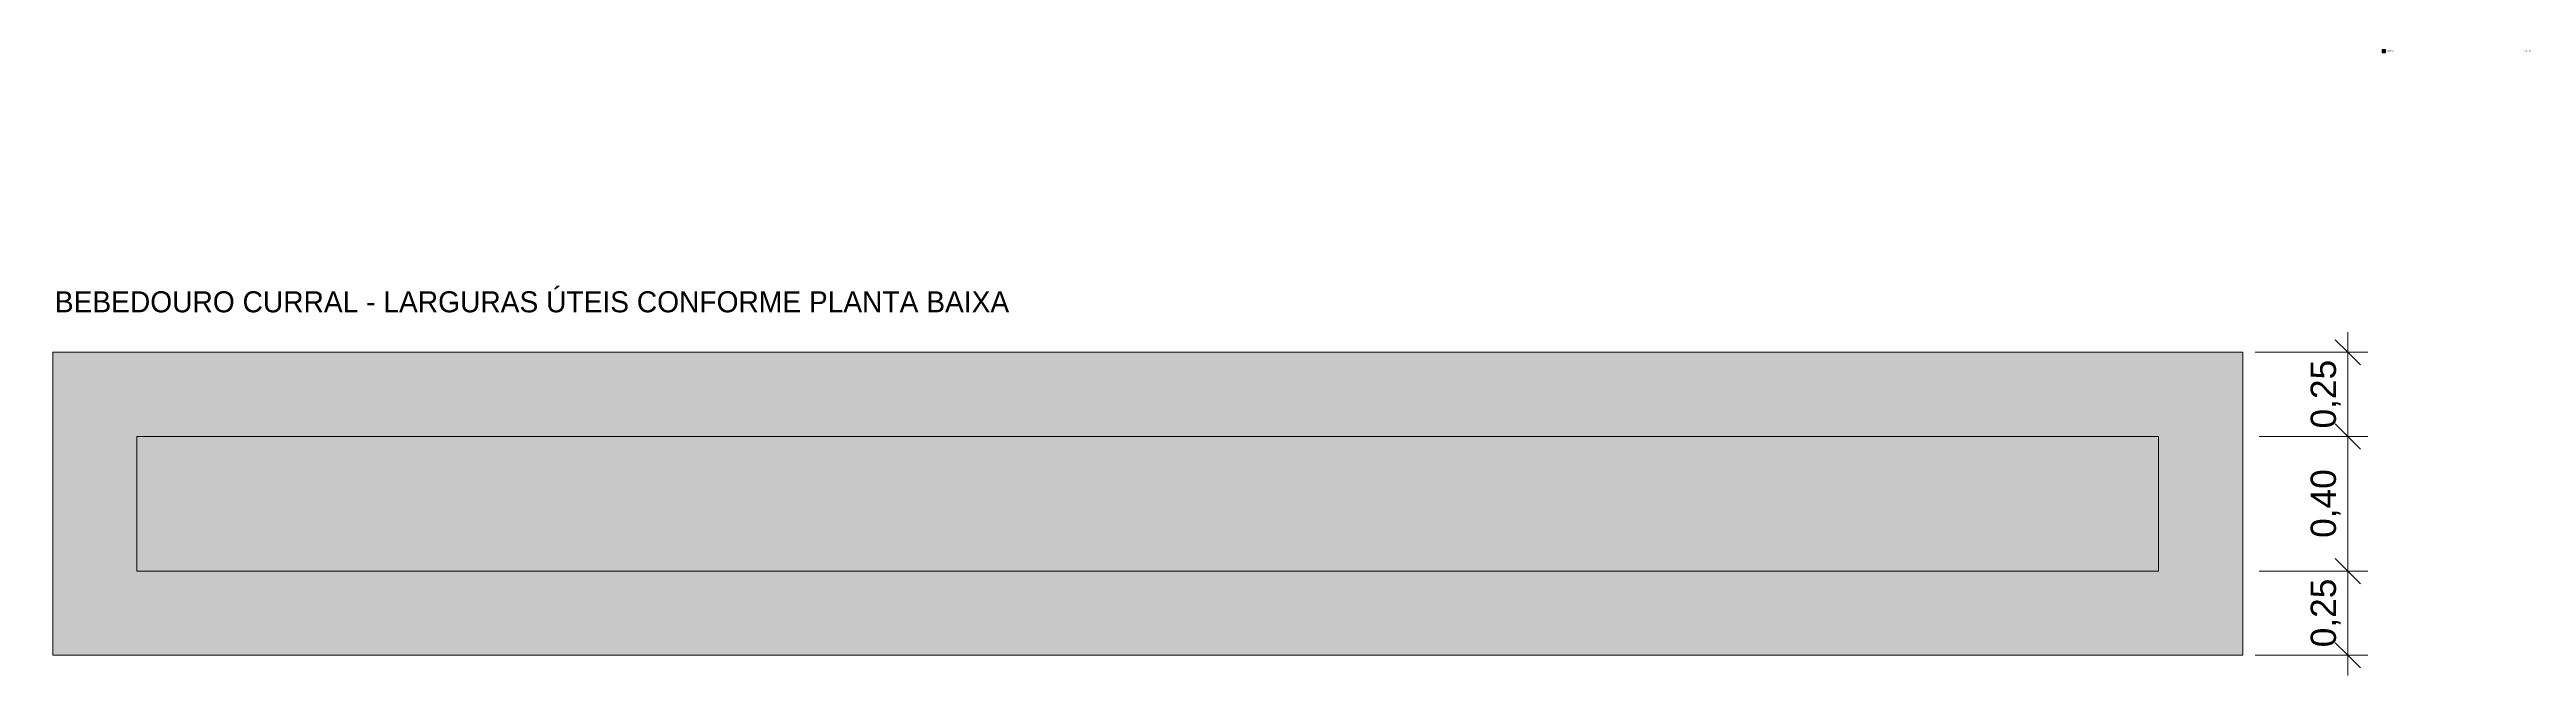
# Model space of a CAD drawing. Header units: metres. Extents: x 5 to 242, y -3 to 162.
# Drawn here: x 53.85 to 61.2, y 1.32 to 3.18 of the extents above; entities that cross this region are included whole.
import ezdxf

# ---------------------------------------------------------------- set-up
doc = ezdxf.new("R2010")
doc.units = ezdxf.units.M
for name, color, linetype, lineweight in [('A-ANNO-DIMS', 7, 'Continuous', 5), ('A-ANNO-DIMS-25', 7, 'Continuous', 5), ('A-DETL', 7, 'Continuous', 5), ('A-DETL-GENF', 7, 'Continuous', 5), ('G-ANNO-TEXT', 7, 'Continuous', 5)]:
    doc.layers.add(name, color=color, linetype=linetype, lineweight=lineweight)
doc.styles.add('Arial_26', font='arial.ttf', dxfattribs={"height": 0.075})
doc.styles.add('Century Gothic_1', font='GOTHIC.TTF', dxfattribs={"height": 0.0625})
doc.styles.add('Century Gothic_2', font='GOTHIC.TTF', dxfattribs={"height": 0.0035})
doc.dimstyles.new('Diagonal_-_2_mm_Arial_-_Vermelho_1', dxfattribs={"dimscale": 0.3048, "dimtxt": 0.076519, "dimasz": 0.246063, "dimexe": 0.19685, "dimexo": 0.123031, "dimgap": 0.04101, "dimtad": 1, "dimrnd": 0.01, "dimzin": 0, "dimdsep": 46, "dimtxsty": 'Arial_26', "dimblk1": 'OBLIQUE', "dimblk2": 'OBLIQUE', "dimsah": 1, "dimcen": 0.09, "dimdle": 0.19685, "dimazin": 0, "dimtfac": 1, "dimtdec": 4, "dimtix": 1, "dimtmove": 0, "dimatfit": 3, "dimfxl": 1, "dimtvp": 1, "dimtolj": 1, "dimtzin": 0, "dimarcsym": 2})

# ---------------------------------------------------------------- blocks, each defined once
blk = doc.blocks.new('DIMBLOCK6-DT-CURRAL SERINGAS Copiar 1')
at = {"layer": 'A-ANNO-DIMS-25', "color": 1, "true_color": 0xff0000}
for p, q in [((60.6713, 2.2834), (60.397, 2.2834)), ((60.6713, 2.3434), (60.6713, 2.0334)), ((60.6713, 2.2834), (60.7313, 2.2834)), ((60.6713, 2.0334), (60.4083, 2.0334)), ((60.6713, 2.0334), (60.7313, 2.0334))]:
    blk.add_line(p, q, dxfattribs=at)
at = {"layer": 'A-ANNO-DIMS-25', "color": 1, "lineweight": 20, "true_color": 0xff0000}
for p, q in [((60.6713, 2.2834), (60.6338, 2.3209)), ((60.6713, 2.2834), (60.7088, 2.2459)), ((60.6713, 2.0334), (60.6338, 2.0709)), ((60.6713, 2.0334), (60.7088, 1.9959))]:
    blk.add_line(p, q, dxfattribs=at)
at = {"layer": 'A-ANNO-DIMS-25', "color": 0, "insert": (60.5614, 2.0572), "char_height": 0.075, "width": 0.242979, "attachment_point": 1, "rotation": 90, "line_spacing_factor": 0.941778, "style": 'Arial_26'}
blk.add_mtext('0,25', dxfattribs=at)
blk = doc.blocks.new('_Oblique')
at = {"color": 0, "linetype": 'ByBlock', "lineweight": -2}
blk.add_line((-0.5, -0.5), (0.5, 0.5), dxfattribs=at)
blk = doc.blocks.new('DIMBLOCK7-DT-CURRAL SERINGAS Copiar 1')
at = {"layer": 'A-ANNO-DIMS-25', "color": 1, "lineweight": 20, "true_color": 0xff0000}
for p, q in [((60.6713, 2.0334), (60.6338, 2.0709)), ((60.6713, 2.0334), (60.7088, 1.9959)), ((60.6713, 1.6334), (60.6338, 1.6709)), ((60.6713, 1.6334), (60.7088, 1.5959))]:
    blk.add_line(p, q, dxfattribs=at)
at = {"layer": 'A-ANNO-DIMS-25', "color": 1, "true_color": 0xff0000}
for p, q in [((60.6713, 2.0334), (60.4083, 2.0334)), ((60.6713, 2.0334), (60.6713, 1.6334)), ((60.6713, 2.0334), (60.7313, 2.0334)), ((60.6713, 1.6334), (60.4083, 1.6334)), ((60.6713, 1.6334), (60.7313, 1.6334))]:
    blk.add_line(p, q, dxfattribs=at)
at = {"layer": 'A-ANNO-DIMS-25', "color": 0, "insert": (60.5614, 1.7322), "char_height": 0.075, "width": 0.242979, "attachment_point": 1, "rotation": 90, "line_spacing_factor": 0.941778, "style": 'Arial_26'}
blk.add_mtext('0,40', dxfattribs=at)
blk = doc.blocks.new('DIMBLOCK8-DT-CURRAL SERINGAS Copiar 1')
at = {"layer": 'A-ANNO-DIMS-25', "color": 1, "true_color": 0xff0000}
for p, q in [((60.6713, 1.6334), (60.4083, 1.6334)), ((60.6713, 1.6334), (60.6713, 1.3234)), ((60.6713, 1.6334), (60.7313, 1.6334)), ((60.6713, 1.3834), (60.397, 1.3834)), ((60.6713, 1.3834), (60.7313, 1.3834))]:
    blk.add_line(p, q, dxfattribs=at)
at = {"layer": 'A-ANNO-DIMS-25', "color": 1, "lineweight": 20, "true_color": 0xff0000}
for p, q in [((60.6713, 1.6334), (60.6338, 1.6709)), ((60.6713, 1.6334), (60.7088, 1.5959)), ((60.6713, 1.3834), (60.6338, 1.4209)), ((60.6713, 1.3834), (60.7088, 1.3459))]:
    blk.add_line(p, q, dxfattribs=at)
at = {"layer": 'A-ANNO-DIMS-25', "color": 0, "insert": (60.5614, 1.4072), "char_height": 0.075, "width": 0.242979, "attachment_point": 1, "rotation": 90, "line_spacing_factor": 0.941778, "style": 'Arial_26'}
blk.add_mtext('0,25', dxfattribs=at)

msp = doc.modelspace()

# ---------------------------------------------------------------- hatches: boundary and pattern name
at = {"layer": 'A-DETL-GENF', "true_color": 0xc0c0c0}
msp.add_hatch(color=9, dxfattribs=at).paths.add_polyline_path([(60.7835, 3.1733), (60.7835, 3.1828), (60.7733, 3.1828), (60.7733, 3.1733)])
h = msp.add_hatch(dxfattribs=at)
h.set_pattern_fill('FP_4', color=9, style=0, pattern_type=2)
h.set_pattern_definition([(50, (57.44832, 0), (0.1821895, -0.015938), [0.01905, -0.20955]), (355, (57.44832, 0), (-0.035242, 0.191059), [0.01524, -0.16764]), (100.451, (57.4635, -0.00133), (0.146942, 0.17512), [0.01619, -0.17809]), (46.184, (57.44832, 0.0508), (0.271077, -0.042045), [0.02858, -0.31433]), (96.636, (57.4709, 0.0473), (0.237407, 0.247433), [0.02429, -0.26714]), (351.184, (57.44832, 0.0508), (0.237406, 0.247428), [0.02286, -0.25146]), (21, (57.47372, 0.0381), (0.1516197, -0.102267), [0.01905, -0.20955]), (326, (57.47372, 0.0381), (0.0618035, 0.184189), [0.01524, -0.16764]), (71.451, (57.48635, 0.02958), (0.213418, 0.081924), [0.01619, -0.17809]), (37.5, (57.44832, 0), (0.0030864, 0.0845511), [0.00838, -0.15723, 0.00838, -0.1618, -0.16827]), (37.5, (57.44832, 0), (0.0030864, 0.0845511), [-0.33579, 0.00838, -0.15989]), (7.5, (57.44832, 0), (0.0668157, 0.1001782), [0.00838, -0.08865, 0.00838, -0.15342, -0.06414]), (7.5, (57.44832, 0), (0.0668157, 0.1001782), [-0.25883, 0.00838, -0.05575]), (327.5, (57.39168, 0), (0.1355866, -0.0057276), [0.00838, -0.05512, 0.00838, -0.18974, -0.26289]), (327.5, (57.39168, 0), (0.1355866, -0.0057276), [-0.26162, 0.00838, -0.25451]), (317.5, (57.36628, 0), (0.1481253, 0.0254287), [0.00838, -0.07417, 0.00838, -0.12319, -0.18669]), (317.5, (57.36628, 0), (0.1481253, 0.0254287), [-0.21412, 0.00838, -0.17831])])
h.paths.add_polyline_path([(60.3595, 1.3834), (60.3595, 2.2834), (53.8595, 2.2834), (53.8595, 1.3834), (60.1095, 1.3834)])
h.paths.add_polyline_path([(54.1095, 1.6334), (54.1095, 2.0334), (60.1095, 2.0334), (60.1095, 1.6334), (54.5095, 1.6334)])
at = {"layer": 'A-DETL-GENF', "true_color": 0xbfdfff}
msp.add_hatch(color=254, dxfattribs=at).paths.add_polyline_path([(59.7095, 1.6334), (60.1095, 1.6334), (60.1095, 2.0334), (54.1095, 2.0334), (54.1095, 1.6334), (54.5095, 1.6334)])

# ---------------------------------------------------------------- linework, layer by layer
at = {"layer": 'A-DETL'}
for p, q in [((60.7835, 3.1828), (60.7733, 3.1828)), ((60.7733, 3.1828), (60.7733, 3.1733)), ((60.7733, 3.1733), (60.7835, 3.1733)), ((60.7835, 3.1733), (60.7835, 3.1828)), ((60.3595, 2.2834), (53.8595, 2.2834)), ((53.8595, 2.2834), (53.8595, 1.3834)), ((53.8595, 2.2834), (60.3595, 2.2834)), ((53.8595, 1.3834), (53.8595, 2.2834)), ((60.3595, 1.3834), (60.3595, 2.2834)), ((60.3595, 2.2834), (60.3595, 1.3834)), ((54.1095, 1.6334), (54.1095, 2.0334)), ((54.1095, 2.0334), (60.1095, 2.0334)), ((54.1095, 2.0334), (60.1095, 2.0334)), ((54.1095, 1.6334), (54.1095, 2.0334)), ((60.1095, 2.0334), (60.1095, 1.6334)), ((60.1095, 2.0334), (60.1095, 1.6334)), ((60.1095, 1.6334), (54.1095, 1.6334)), ((60.1095, 1.6334), (54.1095, 1.6334)), ((53.8595, 1.3834), (60.3595, 1.3834)), ((60.3595, 1.3834), (53.8595, 1.3834))]:
    msp.add_line(p, q, dxfattribs=at)

# ---------------------------------------------------------------- texts
at = {"layer": 'G-ANNO-TEXT', "insert": (60.7853, 3.1799), "char_height": 0.0035, "width": 0.492396, "attachment_point": 1, "style": 'Century Gothic_2'}
msp.add_mtext('CORTE CC ______________________________________________________________________________________________________________________________________________ ESC 1/25', dxfattribs=at)
at = {"layer": 'G-ANNO-TEXT', "insert": (53.8656, 2.4646), "char_height": 0.0625, "width": 3.41118, "attachment_point": 1, "style": 'Century Gothic_1', "bg_fill": 3, "box_fill_scale": 1.25, "bg_fill_color": 256, "bg_fill_true_color": 13158600, "bg_fill_transparency": 0}
msp.add_mtext('BEBEDOURO CURRAL - LARGURAS ÚTEIS CONFORME PLANTA BAIXA ', dxfattribs=at)

# ---------------------------------------------------------------- dimensions: what is measured, and where the dimension line sits
at = {"layer": 'A-ANNO-DIMS', "color": 1, "true_color": 0xff0000}
for base, p1, p2, override, picture, middle in [((60.6713, 2.0334), (60.3595, 2.2834), (60.3708, 2.0334), {"dimpost": '<>', "dimfxl": 0.250257}, 'DIMBLOCK6-DT-CURRAL SERINGAS Copiar 1', (60.6205, 2.1584)), ((60.6713, 1.6334), (60.3708, 2.0334), (60.3708, 1.6334), {"dimpost": '<>', "dimfxl": 0.4}, 'DIMBLOCK7-DT-CURRAL SERINGAS Copiar 1', (60.6205, 1.8334)), ((60.6713, 1.3834), (60.3708, 1.6334), (60.3595, 1.3834), {"dimpost": '<>', "dimfxl": 0.250257}, 'DIMBLOCK8-DT-CURRAL SERINGAS Copiar 1', (60.6205, 1.5084))]:
    dim = msp.add_linear_dim(base=base, p1=p1, p2=p2, angle=90, dimstyle='Diagonal_-_2_mm_Arial_-_Vermelho_1', override=override, dxfattribs=at)
    dim.commit()
    dim.dimension.update_dxf_attribs({"geometry": picture, "text_midpoint": middle})

doc.saveas('drawing.dxf')
